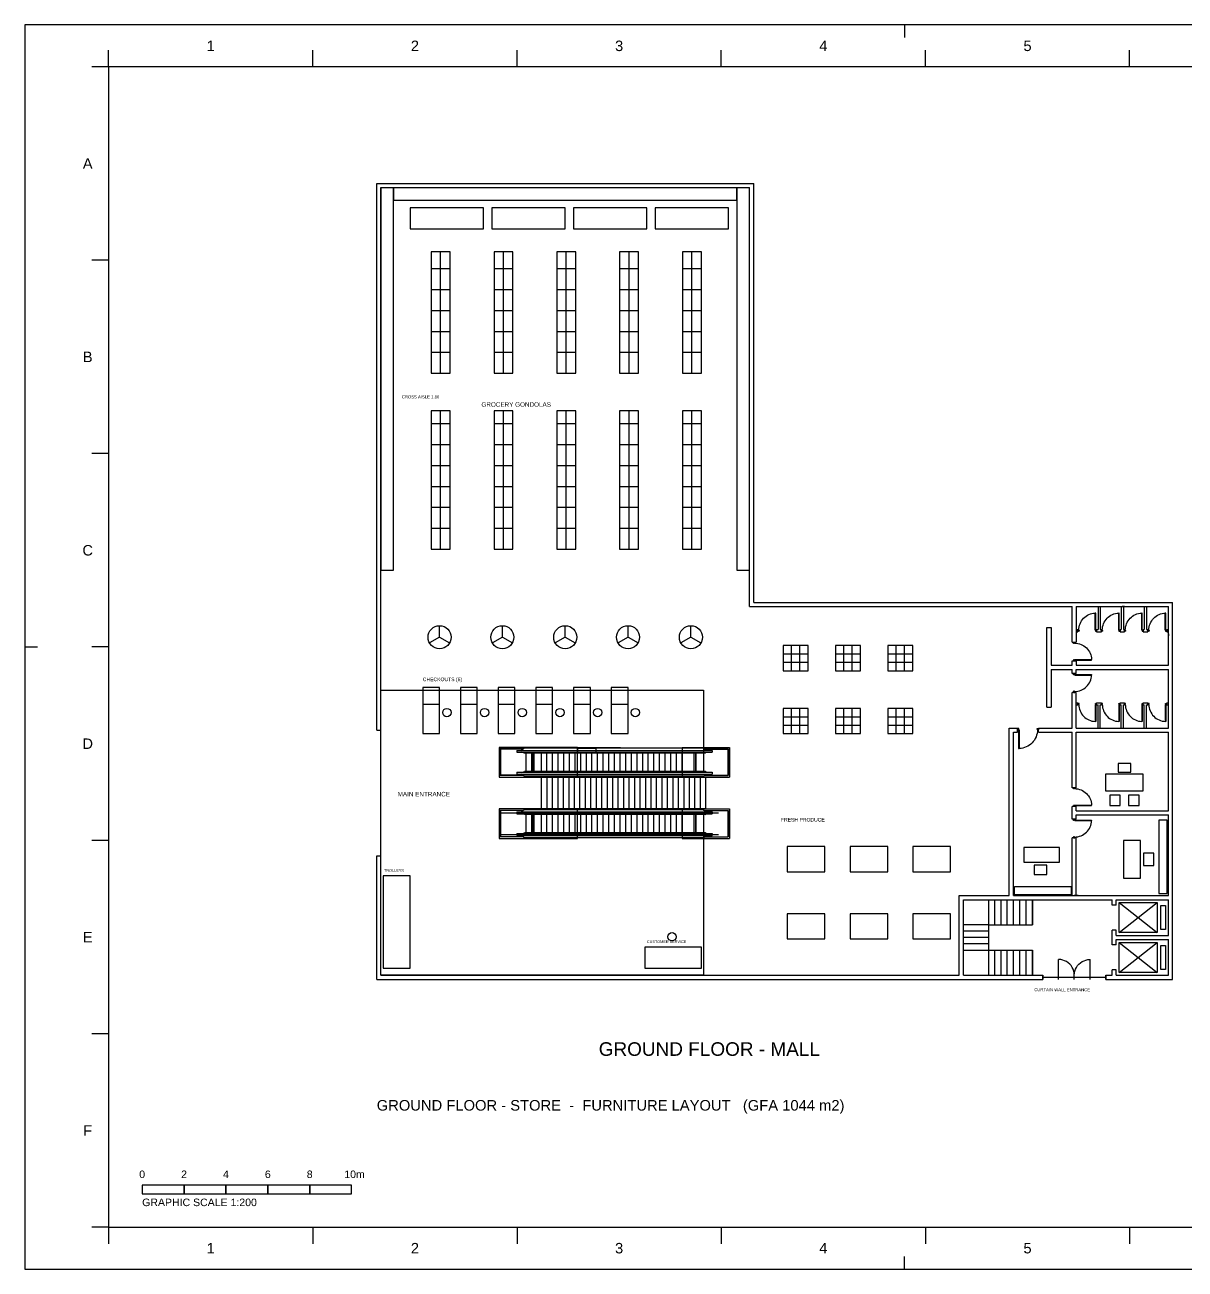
# Model space of a CAD drawing. Header units: metres. Extents: x 0 to 3661, y -5 to 371.
# Drawn here: x 2420 to 2475.4, y 0 to 59.4 of the extents above; entities that cross this region are included whole.
import ezdxf

# ---------------------------------------------------------------- set-up
doc = ezdxf.new("R2010")
doc.units = ezdxf.units.M
doc.header["$MEASUREMENT"] = 0
doc.layers.get('0').update_dxf_attribs({"color": 8})
for name, color, linetype in [('A-AREA', 5, 'Continuous'), ('A-DOOR', 4, 'Continuous'), ('A-FURN', 32, 'Continuous'), ('A-GLAZ', 4, 'Continuous'), ('A-TEXT', 7, 'Continuous'), ('A-WALL', 7, 'Continuous'), ('A3_FRAME', 7, 'Continuous'), ('A3_SHEET', 7, 'Continuous'), ('COL', 7, 'Continuous'), ('OP-ARQ-PISO', 7, 'Continuous'), ('OP-PROY_2', 7, 'Continuous'), ('STAIR', 8, 'Continuous'), ('TB_LABELS', 7, 'Continuous'), ('TB_LINES_THIN', 7, 'Continuous'), ('TB_SYMBOLS', 7, 'Continuous'), ('TITLE', 1, 'Continuous'), ('WALL', 7, 'Continuous'), ('WINDOW', 7, 'Continuous')]:
    doc.layers.add(name, color=color, linetype=linetype)
doc.styles.get("Standard").update_dxf_attribs({"font": 'arial.ttf'})

msp = doc.modelspace()

# ---------------------------------------------------------------- linework, layer by layer
for p, q in [((2446.385, 24.91), (2442.641, 24.91)), ((2442.641, 24.91), (2442.641, 23.487)), ((2443.8, 24.834), (2442.698, 24.834)), ((2442.698, 24.834), (2442.698, 23.563)), ((2443.786, 24.823), (2442.71, 24.823)), ((2442.71, 24.823), (2442.71, 23.575)), ((2443.495, 24.764), (2452.823, 24.764)), ((2443.495, 24.764), (2443.495, 24.675)), ((2443.495, 24.675), (2452.823, 24.675)), ((2443.842, 24.867), (2443.713, 24.764)), ((2443.856, 24.634), (2443.713, 24.675)), ((2452.41, 24.867), (2443.842, 24.867)), ((2452.479, 24.634), (2443.856, 24.634)), ((2443.925, 24.634), (2443.925, 23.763)), ((2444.2, 23.763), (2444.2, 24.634)), ((2444.216, 23.763), (2444.216, 24.634)), ((2444.233, 24.634), (2444.233, 23.763)), ((2444.302, 24.634), (2444.302, 23.763)), ((2444.66, 23.763), (2444.66, 24.634)), ((2444.929, 23.763), (2444.929, 24.634)), ((2445.198, 23.763), (2445.198, 24.634)), ((2445.467, 23.763), (2445.467, 24.634)), ((2445.735, 23.763), (2445.735, 24.634)), ((2446.004, 23.763), (2446.004, 24.634)), ((2446.273, 23.763), (2446.273, 24.634)), ((2446.385, 23.487), (2446.385, 24.91)), ((2446.542, 23.763), (2446.542, 24.634)), ((2446.811, 23.763), (2446.811, 24.634)), ((2447.079, 23.763), (2447.079, 24.634)), ((2447.348, 23.763), (2447.348, 24.634)), ((2447.617, 23.763), (2447.617, 24.634)), ((2447.886, 23.763), (2447.886, 24.634)), ((2448.155, 23.763), (2448.155, 24.634)), ((2448.424, 23.763), (2448.424, 24.634)), ((2448.693, 23.763), (2448.693, 24.634)), ((2448.961, 23.763), (2448.961, 24.634)), ((2449.23, 23.763), (2449.23, 24.634)), ((2449.499, 23.763), (2449.499, 24.634)), ((2449.768, 23.763), (2449.768, 24.634)), ((2450.037, 23.763), (2450.037, 24.634)), ((2450.306, 23.763), (2450.306, 24.634)), ((2450.574, 23.763), (2450.574, 24.634)), ((2450.843, 23.763), (2450.843, 24.634)), ((2451.112, 23.763), (2451.112, 24.634)), ((2451.384, 24.91), (2451.384, 23.487)), ((2451.384, 24.91), (2453.641, 24.91)), ((2451.384, 23.763), (2451.384, 24.634)), ((2451.949, 24.634), (2451.949, 23.763)), ((2452.019, 24.634), (2452.019, 23.763)), ((2452.035, 23.763), (2452.035, 24.634)), ((2452.051, 23.763), (2452.051, 24.634)), ((2452.396, 24.634), (2452.396, 23.763)), ((2452.41, 24.867), (2452.538, 24.764)), ((2452.451, 24.834), (2453.584, 24.834)), ((2452.465, 24.823), (2453.573, 24.823)), ((2452.479, 24.634), (2452.538, 24.675)), ((2452.823, 24.764), (2452.823, 24.675)), ((2453.573, 24.823), (2453.573, 23.575)), ((2453.584, 24.834), (2453.584, 23.563)), ((2453.641, 24.91), (2453.641, 23.487)), ((2443.713, 23.722), (2443.856, 23.763)), ((2452.477, 23.763), (2443.856, 23.763)), ((2452.538, 23.722), (2452.477, 23.763)), ((2442.641, 23.487), (2446.385, 23.487)), ((2443.8, 23.563), (2442.698, 23.563)), ((2443.786, 23.575), (2442.71, 23.575)), ((2443.495, 23.722), (2452.823, 23.722)), ((2443.495, 23.722), (2443.495, 23.633)), ((2443.495, 23.633), (2452.823, 23.633)), ((2443.842, 23.53), (2443.713, 23.633)), ((2452.41, 23.53), (2443.842, 23.53)), ((2451.384, 23.487), (2453.641, 23.487)), ((2452.41, 23.53), (2452.538, 23.633)), ((2452.451, 23.563), (2453.584, 23.563)), ((2452.465, 23.575), (2453.573, 23.575)), ((2452.823, 23.722), (2452.823, 23.633)), ((2446.385, 21.977), (2442.641, 21.977)), ((2442.641, 21.977), (2442.641, 20.553)), ((2443.8, 21.901), (2442.698, 21.901)), ((2442.698, 21.901), (2442.698, 20.63)), ((2442.698, 21.786), (2453.118, 21.786)), ((2443.786, 21.889), (2442.71, 21.889)), ((2442.71, 21.889), (2442.71, 20.641)), ((2443.495, 21.831), (2452.823, 21.831)), ((2443.495, 21.831), (2443.495, 21.742)), ((2443.495, 21.742), (2452.823, 21.742)), ((2443.842, 21.934), (2443.713, 21.831)), ((2443.856, 21.701), (2443.713, 21.742)), ((2452.41, 21.934), (2443.842, 21.934)), ((2452.479, 21.701), (2443.856, 21.701)), ((2443.925, 21.701), (2443.925, 20.829)), ((2444.2, 20.829), (2444.2, 21.701)), ((2444.216, 20.829), (2444.216, 21.701)), ((2444.233, 21.701), (2444.233, 20.829)), ((2444.302, 21.701), (2444.302, 20.829)), ((2444.66, 20.829), (2444.66, 21.701)), ((2444.929, 20.829), (2444.929, 21.701)), ((2445.198, 20.829), (2445.198, 21.701)), ((2445.467, 20.829), (2445.467, 21.701)), ((2445.735, 20.829), (2445.735, 21.701)), ((2446.004, 20.829), (2446.004, 21.701)), ((2446.273, 20.829), (2446.273, 21.701)), ((2446.385, 20.553), (2446.385, 21.977)), ((2446.542, 20.829), (2446.542, 21.701)), ((2446.811, 20.829), (2446.811, 21.701)), ((2447.079, 20.829), (2447.079, 21.701)), ((2447.348, 20.829), (2447.348, 21.701)), ((2447.617, 20.829), (2447.617, 21.701)), ((2447.886, 20.829), (2447.886, 21.701)), ((2448.155, 20.829), (2448.155, 21.701)), ((2448.424, 20.829), (2448.424, 21.701)), ((2448.693, 20.829), (2448.693, 21.701)), ((2448.961, 20.829), (2448.961, 21.701)), ((2449.23, 20.829), (2449.23, 21.701)), ((2449.499, 20.829), (2449.499, 21.701)), ((2449.768, 20.829), (2449.768, 21.701)), ((2450.037, 20.829), (2450.037, 21.701)), ((2450.306, 20.829), (2450.306, 21.701)), ((2450.574, 20.829), (2450.574, 21.701)), ((2450.843, 20.829), (2450.843, 21.701)), ((2451.112, 20.829), (2451.112, 21.701)), ((2451.384, 21.977), (2451.384, 20.553)), ((2451.384, 21.977), (2453.641, 21.977)), ((2451.384, 20.829), (2451.384, 21.701)), ((2451.949, 21.701), (2451.949, 20.829)), ((2452.019, 21.701), (2452.019, 20.829)), ((2452.035, 20.829), (2452.035, 21.701)), ((2452.051, 20.829), (2452.051, 21.701)), ((2452.396, 21.701), (2452.396, 20.829)), ((2452.41, 21.934), (2452.538, 21.831)), ((2452.451, 21.901), (2453.584, 21.901)), ((2452.465, 21.889), (2453.573, 21.889)), ((2452.479, 21.701), (2452.538, 21.742)), ((2452.823, 21.831), (2452.823, 21.742)), ((2453.573, 21.889), (2453.573, 20.641)), ((2453.584, 21.901), (2453.584, 20.63)), ((2453.641, 21.977), (2453.641, 20.553)), ((2443.713, 20.789), (2443.856, 20.829)), ((2452.477, 20.829), (2443.856, 20.829)), ((2452.538, 20.789), (2452.477, 20.829)), ((2442.641, 20.553), (2446.385, 20.553)), ((2442.698, 20.744), (2453.118, 20.744)), ((2443.8, 20.63), (2442.698, 20.63)), ((2443.786, 20.641), (2442.71, 20.641)), ((2443.495, 20.789), (2452.823, 20.789)), ((2443.495, 20.789), (2443.495, 20.7)), ((2443.495, 20.7), (2452.823, 20.7)), ((2443.842, 20.597), (2443.713, 20.7)), ((2452.41, 20.597), (2443.842, 20.597)), ((2451.384, 20.553), (2453.641, 20.553)), ((2452.41, 20.597), (2452.538, 20.7)), ((2452.451, 20.63), (2453.584, 20.63)), ((2452.465, 20.641), (2453.573, 20.641)), ((2452.823, 20.789), (2452.823, 20.7)), ((2466.01, 17.632), (2466.01, 16.432)), ((2466.309, 16.432), (2466.309, 17.632)), ((2466.61, 16.432), (2466.61, 17.632)), ((2466.91, 16.432), (2466.91, 17.632)), ((2467.21, 16.432), (2467.21, 17.632)), ((2467.51, 16.432), (2467.51, 17.632)), ((2467.809, 16.432), (2467.809, 17.632)), ((2468.11, 16.432), (2468.11, 17.632)), ((2468.11, 17.632), (2468.11, 16.432)), ((2472.11, 17.382), (2471.91, 17.382)), ((2466.01, 16.432), (2464.809, 16.432)), ((2466.01, 16.132), (2464.809, 16.132)), ((2466.01, 16.432), (2466.01, 16.132)), ((2466.01, 16.432), (2466.309, 16.432)), ((2466.01, 16.132), (2466.01, 15.832)), ((2466.309, 16.432), (2466.61, 16.432)), ((2466.61, 16.432), (2466.91, 16.432)), ((2466.91, 16.432), (2467.21, 16.432)), ((2467.21, 16.432), (2467.51, 16.432)), ((2467.51, 16.432), (2467.809, 16.432)), ((2467.809, 16.432), (2468.11, 16.432)), ((2472.11, 16.182), (2471.91, 16.182)), ((2466.01, 15.832), (2464.809, 15.832)), ((2466.01, 15.532), (2464.809, 15.532)), ((2466.01, 15.832), (2466.01, 15.532)), ((2466.01, 15.532), (2466.01, 15.232)), ((2472.11, 15.482), (2471.91, 15.482)), ((2464.809, 15.232), (2466.01, 15.232)), ((2466.01, 15.232), (2466.01, 14.032)), ((2466.01, 15.232), (2467.809, 15.232)), ((2466.309, 14.032), (2466.309, 15.232)), ((2466.61, 14.032), (2466.61, 15.232)), ((2466.91, 14.032), (2466.91, 15.232)), ((2467.21, 14.032), (2467.21, 15.232)), ((2467.51, 14.032), (2467.51, 15.232)), ((2467.809, 14.032), (2467.809, 15.232)), ((2467.809, 15.232), (2468.11, 15.232)), ((2468.11, 14.032), (2468.11, 15.232)), ((2468.11, 15.232), (2468.11, 14.032)), ((2472.11, 14.282), (2471.91, 14.282)), ((2468.61, 14.032), (2468.61, 13.832)), ((2471.61, 14.032), (2471.61, 13.832))]:
    msp.add_line(p, q)
msp.add_lwpolyline([(2452.396, 20.829), (2452.396, 14.032), (2437, 14.032), (2437, 27.632), (2452.396, 27.632), (2452.396, 24.634)])
at = {"layer": 'A-DOOR'}
for p, q in [((2469.36, 14.032), (2469.36, 14.782)), ((2470.86, 14.032), (2470.86, 14.782))]:
    msp.add_line(p, q, dxfattribs=at)
for points in [[(2470.11, 14.032), (2470.104, 14.13), (2470.084, 14.226), (2470.053, 14.319), (2470.01, 14.407), (2469.955, 14.489), (2469.89, 14.562), (2469.817, 14.627), (2469.735, 14.682), (2469.647, 14.725), (2469.554, 14.757), (2469.458, 14.776), (2469.36, 14.782)], [(2470.11, 14.032), (2470.116, 14.13), (2470.135, 14.226), (2470.167, 14.319), (2470.211, 14.407), (2470.265, 14.489), (2470.33, 14.562), (2470.403, 14.627), (2470.485, 14.682), (2470.573, 14.725), (2470.666, 14.757), (2470.762, 14.776), (2470.86, 14.782)]]:
    msp.add_lwpolyline(points, dxfattribs=at)
at = {"layer": 'A-FURN'}
for p, q in [((2439.85, 42.768), (2439.85, 48.568)), ((2442.85, 42.768), (2442.85, 48.568)), ((2445.85, 42.768), (2445.85, 48.568)), ((2448.85, 42.768), (2448.85, 48.568)), ((2451.85, 42.768), (2451.85, 48.568)), ((2439.4, 47.768), (2440.3, 47.768)), ((2442.4, 47.768), (2443.3, 47.768)), ((2445.4, 47.768), (2446.3, 47.768)), ((2448.4, 47.768), (2449.3, 47.768)), ((2451.4, 47.768), (2452.3, 47.768)), ((2439.4, 46.768), (2440.3, 46.768)), ((2442.4, 46.768), (2443.3, 46.768)), ((2445.4, 46.768), (2446.3, 46.768)), ((2448.4, 46.768), (2449.3, 46.768)), ((2451.4, 46.768), (2452.3, 46.768)), ((2439.4, 45.768), (2440.3, 45.768)), ((2442.4, 45.768), (2443.3, 45.768)), ((2445.4, 45.768), (2446.3, 45.768)), ((2448.4, 45.768), (2449.3, 45.768)), ((2451.4, 45.768), (2452.3, 45.768)), ((2439.4, 44.768), (2440.3, 44.768)), ((2442.4, 44.768), (2443.3, 44.768)), ((2445.4, 44.768), (2446.3, 44.768)), ((2448.4, 44.768), (2449.3, 44.768)), ((2451.4, 44.768), (2452.3, 44.768)), ((2439.4, 43.768), (2440.3, 43.768)), ((2442.4, 43.768), (2443.3, 43.768)), ((2445.4, 43.768), (2446.3, 43.768)), ((2448.4, 43.768), (2449.3, 43.768)), ((2451.4, 43.768), (2452.3, 43.768)), ((2439.85, 34.368), (2439.85, 40.968)), ((2442.85, 34.368), (2442.85, 40.968)), ((2445.85, 34.368), (2445.85, 40.968)), ((2448.85, 34.368), (2448.85, 40.968)), ((2451.85, 34.368), (2451.85, 40.968)), ((2439.4, 40.368), (2440.3, 40.368)), ((2442.4, 40.368), (2443.3, 40.368)), ((2445.4, 40.368), (2446.3, 40.368)), ((2448.4, 40.368), (2449.3, 40.368)), ((2451.4, 40.368), (2452.3, 40.368)), ((2439.4, 39.368), (2440.3, 39.368)), ((2442.4, 39.368), (2443.3, 39.368)), ((2445.4, 39.368), (2446.3, 39.368)), ((2448.4, 39.368), (2449.3, 39.368)), ((2451.4, 39.368), (2452.3, 39.368)), ((2439.4, 38.368), (2440.3, 38.368)), ((2442.4, 38.368), (2443.3, 38.368)), ((2445.4, 38.368), (2446.3, 38.368)), ((2448.4, 38.368), (2449.3, 38.368)), ((2451.4, 38.368), (2452.3, 38.368)), ((2439.4, 37.368), (2440.3, 37.368)), ((2442.4, 37.368), (2443.3, 37.368)), ((2445.4, 37.368), (2446.3, 37.368)), ((2448.4, 37.368), (2449.3, 37.368)), ((2451.4, 37.368), (2452.3, 37.368)), ((2439.4, 36.368), (2440.3, 36.368)), ((2442.4, 36.368), (2443.3, 36.368)), ((2445.4, 36.368), (2446.3, 36.368)), ((2448.4, 36.368), (2449.3, 36.368)), ((2451.4, 36.368), (2452.3, 36.368)), ((2439.4, 35.368), (2440.3, 35.368)), ((2442.4, 35.368), (2443.3, 35.368)), ((2445.4, 35.368), (2446.3, 35.368)), ((2448.4, 35.368), (2449.3, 35.368)), ((2451.4, 35.368), (2452.3, 35.368)), ((2439.8, 30.168), (2439.8, 30.718)), ((2442.8, 30.168), (2442.8, 30.718)), ((2445.8, 30.168), (2445.8, 30.718)), ((2448.8, 30.168), (2448.8, 30.718)), ((2451.8, 30.168), (2451.8, 30.718)), ((2439.8, 30.168), (2439.324, 29.893)), ((2439.8, 30.168), (2440.276, 29.893)), ((2442.8, 30.168), (2442.324, 29.893)), ((2442.8, 30.168), (2443.276, 29.893)), ((2445.8, 30.168), (2445.324, 29.893)), ((2445.8, 30.168), (2446.276, 29.893)), ((2448.8, 30.168), (2448.324, 29.893)), ((2448.8, 30.168), (2449.276, 29.893)), ((2451.8, 30.168), (2451.324, 29.893)), ((2451.8, 30.168), (2452.276, 29.893)), ((2456.6, 28.568), (2456.6, 29.768)), ((2457, 28.568), (2457, 29.768)), ((2459.1, 28.568), (2459.1, 29.768)), ((2459.5, 28.568), (2459.5, 29.768)), ((2461.6, 28.568), (2461.6, 29.768)), ((2462, 28.568), (2462, 29.768)), ((2456.2, 29.368), (2457.4, 29.368)), ((2458.7, 29.368), (2459.9, 29.368)), ((2461.2, 29.368), (2462.4, 29.368)), ((2456.2, 28.968), (2457.4, 28.968)), ((2458.7, 28.968), (2459.9, 28.968)), ((2461.2, 28.968), (2462.4, 28.968)), ((2439, 26.968), (2439.8, 26.968)), ((2440.8, 26.968), (2441.6, 26.968)), ((2442.6, 26.968), (2443.4, 26.968)), ((2444.4, 26.968), (2445.2, 26.968)), ((2446.2, 26.968), (2447, 26.968)), ((2448, 26.968), (2448.8, 26.968)), ((2456.6, 25.568), (2456.6, 26.768)), ((2457, 25.568), (2457, 26.768)), ((2459.1, 25.568), (2459.1, 26.768)), ((2459.5, 25.568), (2459.5, 26.768)), ((2461.6, 25.568), (2461.6, 26.768)), ((2462, 25.568), (2462, 26.768)), ((2456.2, 26.368), (2457.4, 26.368)), ((2458.7, 26.368), (2459.9, 26.368)), ((2461.2, 26.368), (2462.4, 26.368)), ((2456.2, 25.968), (2457.4, 25.968)), ((2458.7, 25.968), (2459.9, 25.968)), ((2461.2, 25.968), (2462.4, 25.968)), ((2472.8, 24.132), (2472.2, 24.132)), ((2472.2, 24.132), (2472.2, 23.732)), ((2472.8, 23.732), (2472.8, 24.132)), ((2473.4, 23.632), (2471.6, 23.632)), ((2471.6, 23.632), (2471.6, 22.832)), ((2472.2, 23.732), (2472.8, 23.732)), ((2473.4, 22.832), (2473.4, 23.632)), ((2471.6, 22.832), (2473.4, 22.832)), ((2472.3, 22.632), (2471.8, 22.632)), ((2471.8, 22.632), (2471.8, 22.132)), ((2472.3, 22.132), (2472.3, 22.632)), ((2473.2, 22.632), (2472.7, 22.632)), ((2472.7, 22.632), (2472.7, 22.132)), ((2473.2, 22.132), (2473.2, 22.632)), ((2471.8, 22.132), (2472.3, 22.132)), ((2472.7, 22.132), (2473.2, 22.132)), ((2474.55, 21.432), (2474.15, 21.432)), ((2474.15, 21.432), (2474.15, 17.932)), ((2474.55, 17.932), (2474.55, 21.432)), ((2473.264, 20.465), (2472.464, 20.465)), ((2472.464, 20.465), (2472.464, 18.665)), ((2473.264, 18.665), (2473.264, 20.465)), ((2469.4, 20.132), (2467.7, 20.132)), ((2467.7, 20.132), (2467.7, 19.432)), ((2469.4, 19.432), (2469.4, 20.132)), ((2473.914, 19.865), (2473.414, 19.865)), ((2473.414, 19.865), (2473.414, 19.265)), ((2473.914, 19.265), (2473.914, 19.865)), ((2467.7, 19.432), (2469.4, 19.432)), ((2468.8, 19.282), (2468.2, 19.282)), ((2468.2, 19.282), (2468.2, 18.832)), ((2468.8, 18.832), (2468.8, 19.282)), ((2473.414, 19.265), (2473.914, 19.265)), ((2468.2, 18.832), (2468.8, 18.832)), ((2472.464, 18.665), (2473.264, 18.665)), ((2474.15, 17.932), (2474.55, 17.932))]:
    msp.add_line(p, q, dxfattribs=at)
for points in [[(2437, 33.368), (2437.6, 33.368), (2437.6, 51.628), (2437, 51.628)], [(2437.6, 51.028), (2454, 51.028), (2454, 51.628), (2437.6, 51.628)], [(2454, 33.368), (2454.6, 33.368), (2454.6, 51.628), (2454, 51.628)], [(2438.4, 49.668), (2441.9, 49.668), (2441.9, 50.668), (2438.4, 50.668)], [(2442.3, 49.668), (2445.8, 49.668), (2445.8, 50.668), (2442.3, 50.668)], [(2446.2, 49.668), (2449.7, 49.668), (2449.7, 50.668), (2446.2, 50.668)], [(2450.1, 49.668), (2453.6, 49.668), (2453.6, 50.668), (2450.1, 50.668)], [(2439.4, 42.768), (2440.3, 42.768), (2440.3, 48.568), (2439.4, 48.568)], [(2442.4, 42.768), (2443.3, 42.768), (2443.3, 48.568), (2442.4, 48.568)], [(2445.4, 42.768), (2446.3, 42.768), (2446.3, 48.568), (2445.4, 48.568)], [(2448.4, 42.768), (2449.3, 42.768), (2449.3, 48.568), (2448.4, 48.568)], [(2451.4, 42.768), (2452.3, 42.768), (2452.3, 48.568), (2451.4, 48.568)], [(2439.4, 34.368), (2440.3, 34.368), (2440.3, 40.968), (2439.4, 40.968)], [(2442.4, 34.368), (2443.3, 34.368), (2443.3, 40.968), (2442.4, 40.968)], [(2445.4, 34.368), (2446.3, 34.368), (2446.3, 40.968), (2445.4, 40.968)], [(2448.4, 34.368), (2449.3, 34.368), (2449.3, 40.968), (2448.4, 40.968)], [(2451.4, 34.368), (2452.3, 34.368), (2452.3, 40.968), (2451.4, 40.968)], [(2456.2, 28.568), (2457.4, 28.568), (2457.4, 29.768), (2456.2, 29.768)], [(2458.7, 28.568), (2459.9, 28.568), (2459.9, 29.768), (2458.7, 29.768)], [(2461.2, 28.568), (2462.4, 28.568), (2462.4, 29.768), (2461.2, 29.768)], [(2439, 25.568), (2439.8, 25.568), (2439.8, 27.768), (2439, 27.768)], [(2440.8, 25.568), (2441.6, 25.568), (2441.6, 27.768), (2440.8, 27.768)], [(2442.6, 25.568), (2443.4, 25.568), (2443.4, 27.768), (2442.6, 27.768)], [(2444.4, 25.568), (2445.2, 25.568), (2445.2, 27.768), (2444.4, 27.768)], [(2446.2, 25.568), (2447, 25.568), (2447, 27.768), (2446.2, 27.768)], [(2448, 25.568), (2448.8, 25.568), (2448.8, 27.768), (2448, 27.768)], [(2456.2, 25.568), (2457.4, 25.568), (2457.4, 26.768), (2456.2, 26.768)], [(2458.7, 25.568), (2459.9, 25.568), (2459.9, 26.768), (2458.7, 26.768)], [(2461.2, 25.568), (2462.4, 25.568), (2462.4, 26.768), (2461.2, 26.768)], [(2456.4, 18.968), (2458.2, 18.968), (2458.2, 20.168), (2456.4, 20.168)], [(2459.4, 18.968), (2461.2, 18.968), (2461.2, 20.168), (2459.4, 20.168)], [(2462.4, 18.968), (2464.2, 18.968), (2464.2, 20.168), (2462.4, 20.168)], [(2437.1, 14.368), (2438.4, 14.368), (2438.4, 18.768), (2437.1, 18.768)], [(2467.257, 18.267), (2469.953, 18.267), (2469.953, 17.862), (2467.257, 17.862)], [(2456.4, 15.768), (2458.2, 15.768), (2458.2, 16.968), (2456.4, 16.968)], [(2459.4, 15.768), (2461.2, 15.768), (2461.2, 16.968), (2459.4, 16.968)], [(2462.4, 15.768), (2464.2, 15.768), (2464.2, 16.968), (2462.4, 16.968)], [(2449.6, 14.368), (2452.3, 14.368), (2452.3, 15.368), (2449.6, 15.368)]]:
    msp.add_lwpolyline(points, close=True, dxfattribs=at)
for centre, radius in [((2439.8, 30.168), 0.55), ((2442.8, 30.168), 0.55), ((2445.8, 30.168), 0.55), ((2448.8, 30.168), 0.55), ((2451.8, 30.168), 0.55), ((2440.15, 26.568), 0.2), ((2441.95, 26.568), 0.2), ((2443.75, 26.568), 0.2), ((2445.55, 26.568), 0.2), ((2447.35, 26.568), 0.2), ((2449.15, 26.568), 0.2), ((2450.9, 15.868), 0.2)]:
    msp.add_circle(centre, radius, dxfattribs=at)
at = {"layer": 'A-GLAZ'}
for p, q in [((2468.61, 13.832), (2468.61, 14.032)), ((2468.61, 13.932), (2471.61, 13.932)), ((2469.36, 13.832), (2469.36, 14.032)), ((2470.11, 13.832), (2470.11, 14.032)), ((2470.86, 13.832), (2470.86, 14.032))]:
    msp.add_line(p, q, dxfattribs=at)
at = {"layer": 'A-WALL'}
for p, q in [((2436.8, 51.832), (2454.8, 51.832)), ((2436.8, 25.732), (2436.8, 51.832)), ((2454.8, 31.832), (2454.8, 51.832)), ((2437, 51.632), (2454.6, 51.632)), ((2437, 25.732), (2437, 51.632)), ((2454.6, 31.632), (2454.6, 51.632)), ((2454.6, 31.632), (2470, 31.632)), ((2454.8, 31.832), (2474.8, 31.832)), ((2470.2, 31.632), (2474.6, 31.632)), ((2474.6, 28.832), (2474.6, 31.632)), ((2474.8, 13.832), (2474.8, 31.832)), ((2468.8, 30.632), (2469, 30.632)), ((2469, 28.832), (2470, 28.832)), ((2469, 28.632), (2470, 28.632)), ((2470.2, 28.832), (2474.6, 28.832)), ((2470.2, 28.632), (2474.6, 28.632)), ((2474.6, 25.832), (2474.6, 28.632)), ((2468.8, 26.832), (2469, 26.832)), ((2436.8, 25.732), (2437, 25.732)), ((2467, 25.832), (2467.4, 25.832)), ((2467, 17.832), (2467, 25.832)), ((2467.2, 25.632), (2467.4, 25.632)), ((2467.2, 17.832), (2467.2, 25.632)), ((2467.4, 25.632), (2467.4, 25.832)), ((2468.4, 25.832), (2470, 25.832)), ((2468.4, 25.632), (2468.4, 25.832)), ((2468.4, 25.632), (2470, 25.632)), ((2470.2, 25.832), (2474.6, 25.832)), ((2470.2, 25.632), (2474.6, 25.632)), ((2474.6, 21.882), (2474.6, 25.632)), ((2470.2, 21.882), (2474.6, 21.882)), ((2470.2, 21.682), (2474.6, 21.682)), ((2474.6, 17.832), (2474.6, 21.682)), ((2436.8, 19.732), (2437, 19.732)), ((2436.8, 13.832), (2436.8, 19.732)), ((2437, 14.032), (2437, 19.732)), ((2464.61, 17.832), (2467, 17.832)), ((2464.61, 14.032), (2464.61, 17.832)), ((2467.2, 17.832), (2470, 17.832)), ((2470, 17.832), (2474.6, 17.832)), ((2464.81, 17.632), (2471.91, 17.632)), ((2464.81, 14.032), (2464.81, 17.632)), ((2472.11, 17.632), (2474.6, 17.632)), ((2474.6, 15.932), (2474.6, 17.632)), ((2474.6, 14.032), (2474.6, 15.732)), ((2436.8, 13.832), (2468.61, 13.832)), ((2437, 14.032), (2464.61, 14.032)), ((2464.81, 14.032), (2468.61, 14.032)), ((2468.61, 13.832), (2468.61, 14.032)), ((2471.61, 14.032), (2471.91, 14.032)), ((2471.61, 13.832), (2471.61, 14.032)), ((2471.61, 13.832), (2474.8, 13.832)), ((2472.11, 14.032), (2474.6, 14.032))]:
    msp.add_line(p, q, dxfattribs=at)
at = {"layer": 'A3_FRAME'}
for p, q in [((2462, 59.4), (2462, 58.8)), ((2420, 29.7), (2420.6, 29.7)), ((2462, 0), (2462, 0.6))]:
    msp.add_line(p, q, dxfattribs=at)
msp.add_lwpolyline([(2424, 2), (2502, 2), (2502, 57.4), (2424, 57.4)], close=True, dxfattribs=at)
at = {"layer": 'A3_SHEET'}
msp.add_lwpolyline([(2420, 0), (2504, 0), (2504, 59.4), (2420, 59.4)], close=True, dxfattribs=at)
at = {"layer": 'COL'}
msp.add_lwpolyline([(2447.269, 24.867), (2447.269, 24.649), (2446.398, 24.649), (2446.398, 24.867)], close=True, dxfattribs=at)
at = {"layer": 'OP-ARQ-PISO'}
msp.add_lwpolyline([(2444.66, 21.977), (2444.66, 23.487), (2452.502, 23.487), (2452.502, 21.977)], close=True, dxfattribs=at)
for points in [[(2444.921, 23.487), (2444.921, 21.977)], [(2445.183, 23.487), (2445.183, 21.977)], [(2445.444, 23.487), (2445.444, 21.977)], [(2445.706, 23.487), (2445.706, 21.977)], [(2445.967, 23.487), (2445.967, 21.977)], [(2446.229, 23.487), (2446.229, 21.977)], [(2446.49, 23.487), (2446.49, 21.977)], [(2446.751, 23.487), (2446.751, 21.977)], [(2447.013, 23.487), (2447.013, 21.977)], [(2447.274, 23.487), (2447.274, 21.977)], [(2447.536, 23.487), (2447.536, 21.977)], [(2447.797, 23.487), (2447.797, 21.977)], [(2448.058, 23.487), (2448.058, 21.977)], [(2448.32, 23.487), (2448.32, 21.977)], [(2448.581, 23.487), (2448.581, 21.977)], [(2448.843, 23.487), (2448.843, 21.977)], [(2449.104, 23.487), (2449.104, 21.977)], [(2449.365, 23.487), (2449.365, 21.977)], [(2449.627, 23.487), (2449.627, 21.977)], [(2449.888, 23.487), (2449.888, 21.977)], [(2450.15, 23.487), (2450.15, 21.977)], [(2450.411, 23.487), (2450.411, 21.977)], [(2450.673, 23.487), (2450.673, 21.977)], [(2450.934, 23.487), (2450.934, 21.977)], [(2451.195, 23.487), (2451.195, 21.977)], [(2451.457, 23.487), (2451.457, 21.977)], [(2451.718, 23.487), (2451.718, 21.977)], [(2451.98, 23.487), (2451.98, 21.977)], [(2452.241, 23.487), (2452.241, 21.977)]]:
    msp.add_lwpolyline(points, dxfattribs=at)
at = {"layer": 'OP-PROY_2'}
msp.add_lwpolyline([(2446.093, 24.91), (2448.446, 24.91)], dxfattribs=at)
at = {"layer": 'STAIR'}
for p, q in [((2472.246, 16.068), (2472.246, 17.496)), ((2472.246, 17.496), (2474.065, 17.496)), ((2472.246, 16.068), (2474.065, 17.496)), ((2472.246, 17.496), (2474.065, 16.068)), ((2474.065, 17.496), (2474.065, 16.068)), ((2474.242, 16.211), (2474.242, 17.353)), ((2474.242, 17.353), (2474.464, 17.353)), ((2474.464, 17.353), (2474.464, 16.211)), ((2474.065, 16.068), (2472.246, 16.068)), ((2474.464, 16.211), (2474.242, 16.211)), ((2472.246, 14.168), (2472.246, 15.596)), ((2472.246, 15.596), (2474.065, 15.596)), ((2472.246, 14.168), (2474.065, 15.596)), ((2472.246, 15.596), (2474.065, 14.168)), ((2474.065, 15.596), (2474.065, 14.168)), ((2474.242, 14.311), (2474.242, 15.453)), ((2474.242, 15.453), (2474.464, 15.453)), ((2474.464, 15.453), (2474.464, 14.311)), ((2474.464, 14.311), (2474.242, 14.311)), ((2474.065, 14.168), (2472.246, 14.168))]:
    msp.add_line(p, q, dxfattribs=at)
at = {"layer": 'TB_LINES_THIN'}
for p, q in [((2424, 57.4), (2424, 58.2)), ((2433.75, 57.4), (2433.75, 58.2)), ((2443.5, 57.4), (2443.5, 58.2)), ((2453.25, 57.4), (2453.25, 58.2)), ((2463, 57.4), (2463, 58.2)), ((2472.75, 57.4), (2472.75, 58.2)), ((2424, 57.4), (2423.2, 57.4)), ((2424, 48.167), (2423.2, 48.167)), ((2424, 38.933), (2423.2, 38.933)), ((2424, 29.7), (2423.2, 29.7)), ((2424, 20.467), (2423.2, 20.467)), ((2424, 11.233), (2423.2, 11.233)), ((2424, 2), (2423.2, 2)), ((2424, 2), (2424, 1.2)), ((2433.75, 2), (2433.75, 1.2)), ((2443.5, 2), (2443.5, 1.2)), ((2453.25, 2), (2453.25, 1.2)), ((2463, 2), (2463, 1.2)), ((2472.75, 2), (2472.75, 1.2))]:
    msp.add_line(p, q, dxfattribs=at)
at = {"layer": 'TB_SYMBOLS'}
for points in [[(2425.6, 3.6), (2427.6, 3.6), (2427.6, 4), (2425.6, 4)], [(2427.6, 3.6), (2429.6, 3.6), (2429.6, 4), (2427.6, 4)], [(2429.6, 3.6), (2431.6, 3.6), (2431.6, 4), (2429.6, 4)], [(2431.6, 3.6), (2433.6, 3.6), (2433.6, 4), (2431.6, 4)], [(2433.6, 3.6), (2435.6, 3.6), (2435.6, 4), (2433.6, 4)]]:
    msp.add_lwpolyline(points, close=True, dxfattribs=at)
at = {"layer": 'WALL'}
for p, q in [((2470, 29.932), (2470, 31.632)), ((2470.2, 31.632), (2470.2, 29.932)), ((2471.25, 31.632), (2471.25, 30.532)), ((2471.35, 31.632), (2471.35, 30.532)), ((2472.35, 31.632), (2472.35, 30.532)), ((2472.5, 31.632), (2472.4, 31.632)), ((2472.45, 31.632), (2472.45, 30.532)), ((2473.45, 31.632), (2473.45, 30.532)), ((2473.55, 31.632), (2473.55, 30.532)), ((2468.8, 26.832), (2468.8, 30.632)), ((2469, 30.632), (2469, 28.832)), ((2470.2, 30.532), (2470.275, 30.532)), ((2470.2, 30.432), (2470.275, 30.432)), ((2470.275, 30.532), (2470.275, 30.432)), ((2471.175, 30.532), (2471.25, 30.532)), ((2471.175, 30.532), (2471.175, 30.432)), ((2471.175, 30.432), (2471.4, 30.432)), ((2471.35, 30.532), (2471.4, 30.532)), ((2471.4, 30.532), (2471.4, 30.432)), ((2472.3, 30.532), (2472.35, 30.532)), ((2472.3, 30.532), (2472.3, 30.432)), ((2472.3, 30.432), (2472.5, 30.432)), ((2472.45, 30.532), (2472.5, 30.532)), ((2472.5, 30.532), (2472.5, 30.432)), ((2473.4, 30.532), (2473.45, 30.532)), ((2473.4, 30.532), (2473.4, 30.432)), ((2473.4, 30.432), (2473.625, 30.432)), ((2473.55, 30.532), (2473.625, 30.532)), ((2473.625, 30.532), (2473.625, 30.432)), ((2474.525, 30.532), (2474.6, 30.532)), ((2474.525, 30.532), (2474.525, 30.432)), ((2474.525, 30.432), (2474.6, 30.432)), ((2474.6, 30.332), (2474.6, 30.232)), ((2470, 29.932), (2470.2, 29.932)), ((2469, 28.632), (2469, 26.832)), ((2470, 28.832), (2470, 29.032)), ((2470, 29.032), (2470.2, 29.032)), ((2470, 28.432), (2470, 28.632)), ((2470.2, 29.032), (2470.2, 28.832)), ((2470.2, 28.432), (2470.2, 28.632)), ((2470.2, 28.432), (2470, 28.432)), ((2470, 25.832), (2470, 27.532)), ((2470.2, 27.532), (2470, 27.532)), ((2470.2, 25.832), (2470.2, 27.532)), ((2470.2, 27.032), (2470.275, 27.032)), ((2470.2, 26.932), (2470.275, 26.932)), ((2470.275, 26.932), (2470.275, 27.032)), ((2471.175, 27.032), (2471.4, 27.032)), ((2471.175, 26.932), (2471.175, 27.032)), ((2471.175, 26.932), (2471.25, 26.932)), ((2471.25, 25.832), (2471.25, 26.932)), ((2471.35, 25.832), (2471.35, 26.932)), ((2471.35, 26.932), (2471.4, 26.932)), ((2471.4, 26.932), (2471.4, 27.032)), ((2472.3, 27.032), (2472.5, 27.032)), ((2472.3, 26.932), (2472.3, 27.032)), ((2472.3, 26.932), (2472.35, 26.932)), ((2472.35, 25.832), (2472.35, 26.932)), ((2472.45, 25.832), (2472.45, 26.932)), ((2472.45, 26.932), (2472.5, 26.932)), ((2472.5, 26.932), (2472.5, 27.032)), ((2473.4, 27.032), (2473.625, 27.032)), ((2473.4, 26.932), (2473.4, 27.032)), ((2473.4, 26.932), (2473.45, 26.932)), ((2473.45, 25.832), (2473.45, 26.932)), ((2473.55, 25.832), (2473.55, 26.932)), ((2473.55, 26.932), (2473.625, 26.932)), ((2473.625, 26.932), (2473.625, 27.032)), ((2474.525, 27.032), (2474.6, 27.032)), ((2474.525, 26.932), (2474.525, 27.032)), ((2474.525, 26.932), (2474.6, 26.932)), ((2474.6, 27.132), (2474.6, 27.232)), ((2470, 22.982), (2470, 25.632)), ((2470.2, 22.982), (2470.2, 25.632)), ((2470.2, 22.982), (2470, 22.982)), ((2470.2, 22.082), (2470, 22.082)), ((2470, 21.482), (2470, 22.082)), ((2470.2, 21.882), (2470.2, 22.082)), ((2470.2, 21.482), (2470, 21.482)), ((2470.2, 21.482), (2470.2, 21.682)), ((2470, 17.832), (2470, 20.582)), ((2470.2, 20.582), (2470, 20.582)), ((2470.2, 17.832), (2470.2, 20.582)), ((2470.3, 17.832), (2470.1, 17.832)), ((2471.91, 17.382), (2471.91, 17.632)), ((2472.11, 17.382), (2472.11, 17.632)), ((2471.91, 15.482), (2471.91, 16.182)), ((2472.11, 15.932), (2472.11, 16.182)), ((2472.11, 15.932), (2474.6, 15.932)), ((2472.11, 15.732), (2474.6, 15.732)), ((2472.11, 15.482), (2472.11, 15.732)), ((2471.91, 14.032), (2471.91, 14.282)), ((2472.11, 14.032), (2472.11, 14.282))]:
    msp.add_line(p, q, dxfattribs=at)
at = {"layer": 'WINDOW'}
for p, q in [((2471.13, 31.319), (2471.103, 31.319)), ((2471.103, 30.509), (2471.103, 31.319)), ((2471.13, 30.509), (2471.13, 31.319)), ((2472.255, 31.319), (2472.228, 31.319)), ((2472.228, 30.509), (2472.228, 31.319)), ((2472.255, 30.509), (2472.255, 31.319)), ((2473.355, 31.319), (2473.328, 31.319)), ((2473.328, 30.509), (2473.328, 31.319)), ((2473.355, 30.509), (2473.355, 31.319)), ((2474.48, 31.319), (2474.453, 31.319)), ((2474.453, 30.509), (2474.453, 31.319)), ((2474.48, 30.509), (2474.48, 31.319)), ((2470.275, 30.509), (2470.32, 30.509)), ((2470.275, 30.455), (2470.275, 30.509)), ((2470.334, 30.455), (2470.275, 30.455)), ((2470.32, 30.509), (2470.32, 30.482)), ((2470.32, 30.482), (2470.334, 30.482)), ((2470.334, 30.482), (2470.334, 30.455)), ((2471.175, 30.509), (2471.103, 30.509)), ((2471.13, 30.482), (2471.117, 30.482)), ((2471.117, 30.482), (2471.117, 30.455)), ((2471.117, 30.455), (2471.175, 30.455)), ((2471.13, 30.509), (2471.13, 30.482)), ((2471.175, 30.509), (2471.175, 30.455)), ((2471.4, 30.509), (2471.445, 30.509)), ((2471.4, 30.455), (2471.4, 30.509)), ((2471.459, 30.455), (2471.4, 30.455)), ((2471.445, 30.509), (2471.445, 30.482)), ((2471.445, 30.482), (2471.459, 30.482)), ((2471.459, 30.482), (2471.459, 30.455)), ((2472.3, 30.509), (2472.228, 30.509)), ((2472.255, 30.482), (2472.242, 30.482)), ((2472.242, 30.482), (2472.242, 30.455)), ((2472.242, 30.455), (2472.3, 30.455)), ((2472.255, 30.509), (2472.255, 30.482)), ((2472.3, 30.509), (2472.3, 30.455)), ((2472.5, 30.509), (2472.545, 30.509)), ((2472.5, 30.455), (2472.5, 30.509)), ((2472.559, 30.455), (2472.5, 30.455)), ((2472.545, 30.509), (2472.545, 30.482)), ((2472.545, 30.482), (2472.559, 30.482)), ((2472.559, 30.482), (2472.559, 30.455)), ((2473.4, 30.509), (2473.328, 30.509)), ((2473.355, 30.482), (2473.342, 30.482)), ((2473.342, 30.482), (2473.342, 30.455)), ((2473.342, 30.455), (2473.4, 30.455)), ((2473.355, 30.509), (2473.355, 30.482)), ((2473.4, 30.509), (2473.4, 30.455)), ((2473.625, 30.509), (2473.67, 30.509)), ((2473.625, 30.455), (2473.625, 30.509)), ((2473.684, 30.455), (2473.625, 30.455)), ((2473.67, 30.509), (2473.67, 30.482)), ((2473.67, 30.482), (2473.684, 30.482)), ((2473.684, 30.482), (2473.684, 30.455)), ((2474.525, 30.509), (2474.453, 30.509)), ((2474.48, 30.482), (2474.467, 30.482)), ((2474.467, 30.482), (2474.467, 30.455)), ((2474.467, 30.455), (2474.525, 30.455)), ((2474.48, 30.509), (2474.48, 30.482)), ((2474.525, 30.509), (2474.525, 30.455)), ((2470.073, 29.873), (2470.073, 29.932)), ((2470.073, 29.932), (2470.127, 29.932)), ((2470.1, 29.873), (2470.073, 29.873)), ((2470.127, 29.887), (2470.1, 29.887)), ((2470.1, 29.887), (2470.1, 29.873)), ((2470.127, 29.932), (2470.127, 29.887)), ((2470.1, 29.09), (2470.073, 29.09)), ((2470.073, 29.09), (2470.073, 29.032)), ((2470.127, 29.032), (2470.073, 29.032)), ((2470.1, 29.077), (2470.1, 29.09)), ((2470.127, 29.077), (2470.1, 29.077)), ((2470.127, 29.104), (2470.937, 29.104)), ((2470.127, 29.032), (2470.127, 29.104)), ((2470.127, 29.077), (2470.937, 29.077)), ((2470.937, 29.077), (2470.937, 29.104)), ((2470.073, 28.373), (2470.073, 28.432)), ((2470.127, 28.432), (2470.073, 28.432)), ((2470.1, 28.373), (2470.073, 28.373)), ((2470.1, 28.387), (2470.1, 28.373)), ((2470.127, 28.387), (2470.1, 28.387)), ((2470.127, 28.432), (2470.127, 28.36)), ((2470.127, 28.387), (2470.937, 28.387)), ((2470.127, 28.36), (2470.937, 28.36)), ((2470.937, 28.387), (2470.937, 28.36)), ((2470.1, 27.59), (2470.073, 27.59)), ((2470.073, 27.59), (2470.073, 27.532)), ((2470.073, 27.532), (2470.127, 27.532)), ((2470.1, 27.577), (2470.1, 27.59)), ((2470.127, 27.577), (2470.1, 27.577)), ((2470.127, 27.532), (2470.127, 27.577)), ((2470.334, 27.009), (2470.275, 27.009)), ((2470.275, 27.009), (2470.275, 26.955)), ((2470.275, 26.955), (2470.32, 26.955)), ((2470.32, 26.955), (2470.32, 26.982)), ((2470.32, 26.982), (2470.334, 26.982)), ((2470.334, 26.982), (2470.334, 27.009)), ((2471.103, 26.955), (2471.103, 26.145)), ((2471.175, 26.955), (2471.103, 26.955)), ((2471.117, 26.982), (2471.117, 27.009)), ((2471.117, 27.009), (2471.175, 27.009)), ((2471.13, 26.982), (2471.117, 26.982)), ((2471.13, 26.955), (2471.13, 26.982)), ((2471.13, 26.955), (2471.13, 26.145)), ((2471.175, 26.955), (2471.175, 27.009)), ((2471.459, 27.009), (2471.4, 27.009)), ((2471.4, 27.009), (2471.4, 26.955)), ((2471.4, 26.955), (2471.445, 26.955)), ((2471.445, 26.955), (2471.445, 26.982)), ((2471.445, 26.982), (2471.459, 26.982)), ((2471.459, 26.982), (2471.459, 27.009)), ((2472.228, 26.955), (2472.228, 26.145)), ((2472.3, 26.955), (2472.228, 26.955)), ((2472.242, 26.982), (2472.242, 27.009)), ((2472.242, 27.009), (2472.3, 27.009)), ((2472.255, 26.982), (2472.242, 26.982)), ((2472.255, 26.955), (2472.255, 26.982)), ((2472.255, 26.955), (2472.255, 26.145)), ((2472.3, 26.955), (2472.3, 27.009)), ((2472.559, 27.009), (2472.5, 27.009)), ((2472.5, 27.009), (2472.5, 26.955)), ((2472.5, 26.955), (2472.545, 26.955)), ((2472.545, 26.955), (2472.545, 26.982)), ((2472.545, 26.982), (2472.559, 26.982)), ((2472.559, 26.982), (2472.559, 27.009)), ((2473.328, 26.955), (2473.328, 26.145)), ((2473.4, 26.955), (2473.328, 26.955)), ((2473.342, 26.982), (2473.342, 27.009)), ((2473.342, 27.009), (2473.4, 27.009)), ((2473.355, 26.982), (2473.342, 26.982)), ((2473.355, 26.955), (2473.355, 26.982)), ((2473.355, 26.955), (2473.355, 26.145)), ((2473.4, 26.955), (2473.4, 27.009)), ((2473.684, 27.009), (2473.625, 27.009)), ((2473.625, 27.009), (2473.625, 26.955)), ((2473.625, 26.955), (2473.67, 26.955)), ((2473.67, 26.955), (2473.67, 26.982)), ((2473.67, 26.982), (2473.684, 26.982)), ((2473.684, 26.982), (2473.684, 27.009)), ((2474.453, 26.955), (2474.453, 26.145)), ((2474.525, 26.955), (2474.453, 26.955)), ((2474.467, 26.982), (2474.467, 27.009)), ((2474.467, 27.009), (2474.525, 27.009)), ((2474.48, 26.982), (2474.467, 26.982)), ((2474.48, 26.955), (2474.48, 26.982)), ((2474.48, 26.955), (2474.48, 26.145)), ((2474.525, 26.955), (2474.525, 27.009)), ((2471.13, 26.145), (2471.103, 26.145)), ((2472.255, 26.145), (2472.228, 26.145)), ((2473.355, 26.145), (2473.328, 26.145)), ((2474.48, 26.145), (2474.453, 26.145)), ((2467.465, 25.809), (2467.4, 25.809)), ((2467.4, 25.749), (2467.4, 25.809)), ((2467.4, 25.749), (2467.48, 25.749)), ((2467.45, 25.779), (2467.465, 25.779)), ((2467.45, 25.749), (2467.45, 25.779)), ((2467.45, 25.749), (2467.45, 24.849)), ((2467.465, 25.779), (2467.465, 25.809)), ((2467.48, 25.749), (2467.48, 24.849)), ((2468.335, 25.779), (2468.335, 25.809)), ((2468.335, 25.809), (2468.4, 25.809)), ((2468.35, 25.779), (2468.335, 25.779)), ((2468.35, 25.749), (2468.35, 25.779)), ((2468.4, 25.749), (2468.35, 25.749)), ((2468.4, 25.809), (2468.4, 25.749)), ((2467.45, 24.849), (2467.48, 24.849)), ((2470.073, 22.923), (2470.073, 22.982)), ((2470.073, 22.982), (2470.127, 22.982)), ((2470.1, 22.923), (2470.073, 22.923)), ((2470.127, 22.937), (2470.1, 22.937)), ((2470.1, 22.937), (2470.1, 22.923)), ((2470.127, 22.982), (2470.127, 22.937)), ((2470.1, 22.14), (2470.073, 22.14)), ((2470.073, 22.14), (2470.073, 22.082)), ((2470.127, 22.082), (2470.073, 22.082)), ((2470.1, 22.127), (2470.1, 22.14)), ((2470.127, 22.127), (2470.1, 22.127)), ((2470.127, 22.154), (2470.937, 22.154)), ((2470.127, 22.082), (2470.127, 22.154)), ((2470.127, 22.127), (2470.937, 22.127)), ((2470.937, 22.127), (2470.937, 22.154)), ((2470.073, 21.423), (2470.073, 21.482)), ((2470.127, 21.482), (2470.073, 21.482)), ((2470.1, 21.423), (2470.073, 21.423)), ((2470.1, 21.437), (2470.1, 21.423)), ((2470.127, 21.437), (2470.1, 21.437)), ((2470.127, 21.482), (2470.127, 21.41)), ((2470.127, 21.437), (2470.937, 21.437)), ((2470.127, 21.41), (2470.937, 21.41)), ((2470.937, 21.437), (2470.937, 21.41)), ((2470.1, 20.64), (2470.073, 20.64)), ((2470.073, 20.64), (2470.073, 20.582)), ((2470.073, 20.582), (2470.127, 20.582)), ((2470.1, 20.627), (2470.1, 20.64)), ((2470.127, 20.627), (2470.1, 20.627)), ((2470.127, 20.582), (2470.127, 20.627))]:
    msp.add_line(p, q, dxfattribs=at)
for points in [[(2470.32, 30.509), (2470.325, 30.586), (2470.336, 30.663), (2470.355, 30.738), (2470.381, 30.811), (2470.414, 30.882), (2470.453, 30.949), (2470.499, 31.012), (2470.55, 31.07), (2470.607, 31.123), (2470.668, 31.171), (2470.733, 31.212), (2470.803, 31.247), (2470.875, 31.276), (2470.95, 31.297), (2471.026, 31.312), (2471.103, 31.319)], [(2471.445, 30.509), (2471.45, 30.586), (2471.461, 30.663), (2471.48, 30.738), (2471.506, 30.811), (2471.539, 30.882), (2471.578, 30.949), (2471.624, 31.012), (2471.675, 31.07), (2471.732, 31.123), (2471.793, 31.171), (2471.858, 31.212), (2471.928, 31.247), (2472, 31.276), (2472.075, 31.297), (2472.151, 31.312), (2472.228, 31.319)], [(2472.545, 30.509), (2472.55, 30.586), (2472.561, 30.663), (2472.58, 30.738), (2472.606, 30.811), (2472.639, 30.882), (2472.678, 30.949), (2472.724, 31.012), (2472.775, 31.07), (2472.832, 31.123), (2472.893, 31.171), (2472.959, 31.212), (2473.028, 31.247), (2473.1, 31.276), (2473.174, 31.297), (2473.251, 31.312), (2473.328, 31.319)], [(2473.67, 30.509), (2473.675, 30.586), (2473.686, 30.663), (2473.705, 30.738), (2473.731, 30.811), (2473.764, 30.882), (2473.803, 30.949), (2473.849, 31.012), (2473.9, 31.07), (2473.957, 31.123), (2474.018, 31.171), (2474.084, 31.212), (2474.153, 31.247), (2474.225, 31.276), (2474.299, 31.297), (2474.376, 31.312), (2474.453, 31.319)], [(2470.127, 29.887), (2470.204, 29.882), (2470.281, 29.871), (2470.356, 29.852), (2470.43, 29.826), (2470.5, 29.793), (2470.567, 29.753), (2470.63, 29.708), (2470.688, 29.657), (2470.741, 29.6), (2470.789, 29.539), (2470.83, 29.473), (2470.865, 29.404), (2470.894, 29.332), (2470.916, 29.257), (2470.93, 29.181), (2470.937, 29.104)], [(2470.127, 27.577), (2470.204, 27.581), (2470.281, 27.593), (2470.356, 27.612), (2470.43, 27.638), (2470.5, 27.671), (2470.567, 27.71), (2470.63, 27.756), (2470.688, 27.807), (2470.741, 27.864), (2470.789, 27.925), (2470.83, 27.99), (2470.865, 28.06), (2470.894, 28.132), (2470.916, 28.206), (2470.93, 28.283), (2470.937, 28.36)], [(2470.32, 26.955), (2470.325, 26.877), (2470.336, 26.801), (2470.355, 26.725), (2470.381, 26.652), (2470.414, 26.582), (2470.453, 26.515), (2470.499, 26.452), (2470.55, 26.394), (2470.607, 26.341), (2470.668, 26.293), (2470.733, 26.252), (2470.803, 26.216), (2470.875, 26.188), (2470.95, 26.166), (2471.026, 26.152), (2471.103, 26.145)], [(2471.445, 26.955), (2471.45, 26.877), (2471.461, 26.801), (2471.48, 26.725), (2471.506, 26.652), (2471.539, 26.582), (2471.578, 26.515), (2471.624, 26.452), (2471.675, 26.394), (2471.732, 26.341), (2471.793, 26.293), (2471.858, 26.252), (2471.928, 26.216), (2472, 26.188), (2472.075, 26.166), (2472.151, 26.152), (2472.228, 26.145)], [(2472.545, 26.955), (2472.55, 26.877), (2472.561, 26.801), (2472.58, 26.725), (2472.606, 26.652), (2472.639, 26.582), (2472.678, 26.515), (2472.724, 26.452), (2472.775, 26.394), (2472.832, 26.341), (2472.893, 26.293), (2472.959, 26.252), (2473.028, 26.216), (2473.1, 26.188), (2473.174, 26.166), (2473.251, 26.152), (2473.328, 26.145)], [(2473.67, 26.955), (2473.675, 26.877), (2473.686, 26.801), (2473.705, 26.725), (2473.731, 26.652), (2473.764, 26.582), (2473.803, 26.515), (2473.849, 26.452), (2473.9, 26.394), (2473.957, 26.341), (2474.018, 26.293), (2474.084, 26.252), (2474.153, 26.216), (2474.225, 26.188), (2474.299, 26.166), (2474.376, 26.152), (2474.453, 26.145)], [(2468.35, 25.749), (2468.345, 25.663), (2468.332, 25.578), (2468.311, 25.494), (2468.282, 25.413), (2468.245, 25.335), (2468.202, 25.26), (2468.151, 25.19), (2468.094, 25.126), (2468.031, 25.067), (2467.963, 25.014), (2467.891, 24.967), (2467.814, 24.928), (2467.733, 24.897), (2467.651, 24.873), (2467.566, 24.857), (2467.48, 24.849)], [(2470.127, 22.937), (2470.204, 22.932), (2470.281, 22.921), (2470.356, 22.902), (2470.43, 22.876), (2470.5, 22.843), (2470.567, 22.803), (2470.63, 22.758), (2470.688, 22.707), (2470.741, 22.65), (2470.789, 22.589), (2470.83, 22.523), (2470.865, 22.454), (2470.894, 22.382), (2470.916, 22.307), (2470.93, 22.231), (2470.937, 22.154)], [(2470.127, 20.627), (2470.204, 20.631), (2470.281, 20.643), (2470.356, 20.662), (2470.43, 20.688), (2470.5, 20.721), (2470.567, 20.76), (2470.63, 20.806), (2470.688, 20.857), (2470.741, 20.914), (2470.789, 20.975), (2470.83, 21.04), (2470.865, 21.11), (2470.894, 21.182), (2470.916, 21.256), (2470.93, 21.333), (2470.937, 21.41)]]:
    msp.add_lwpolyline(points, dxfattribs=at)

# ---------------------------------------------------------------- texts
at = {"layer": 'A-AREA'}
for s, height, p in [('CROSS AISLE 1.80', 0.144, (2438, 41.568)), ('GROCERY GONDOLAS', 0.216, (2441.8, 41.168)), ('CHECKOUTS (6)', 0.1728, (2439, 28.068)), ('MAIN ENTRANCE', 0.216, (2437.8, 22.568)), ('FRESH PRODUCE', 0.1728, (2456.1, 21.368)), ('TROLLEYS', 0.1296, (2437.15, 18.968)), ('CUSTOMER SERVICE', 0.1296, (2449.7, 15.568)), ('CURTAIN WALL ENTRANCE', 0.144, (2468.2, 13.268))]:
    msp.add_text(s, height=height, dxfattribs=at).set_placement(p)
at = {"layer": 'A-TEXT'}
msp.add_text('GROUND FLOOR - MALL', height=0.648, dxfattribs=at).set_placement((2447.4, 10.182))
at = {"layer": 'TB_LABELS'}
for s, height, p in [('1', 0.5, (2428.681, 58.15)), ('2', 0.5, (2438.431, 58.15)), ('3', 0.5, (2448.181, 58.15)), ('4', 0.5, (2457.931, 58.15)), ('5', 0.5, (2467.681, 58.15)), ('A', 0.5, (2422.767, 52.533)), ('B', 0.5, (2422.767, 43.3)), ('C', 0.5, (2422.748, 34.067)), ('D', 0.5, (2422.748, 24.833)), ('E', 0.5, (2422.767, 15.6)), ('F', 0.5, (2422.787, 6.367)), ('0', 0.36, (2425.46, 4.347)), ('2', 0.36, (2427.46, 4.347)), ('4', 0.36, (2429.46, 4.347)), ('6', 0.36, (2431.46, 4.347)), ('8', 0.36, (2433.46, 4.347)), ('10m', 0.36, (2435.251, 4.347)), ('GRAPHIC SCALE 1:200', 0.36, (2425.6, 3.007)), ('1', 0.5, (2428.681, 0.75)), ('2', 0.5, (2438.431, 0.75)), ('3', 0.5, (2448.181, 0.75)), ('4', 0.5, (2457.931, 0.75)), ('5', 0.5, (2467.681, 0.75))]:
    msp.add_text(s, height=height, dxfattribs=at).set_placement(p)
at = {"layer": 'TITLE'}
msp.add_text('GROUND FLOOR - STORE  -  FURNITURE LAYOUT   (GFA 1044 m2)', height=0.504, dxfattribs=at).set_placement((2436.8, 7.568))

doc.saveas('drawing.dxf')
